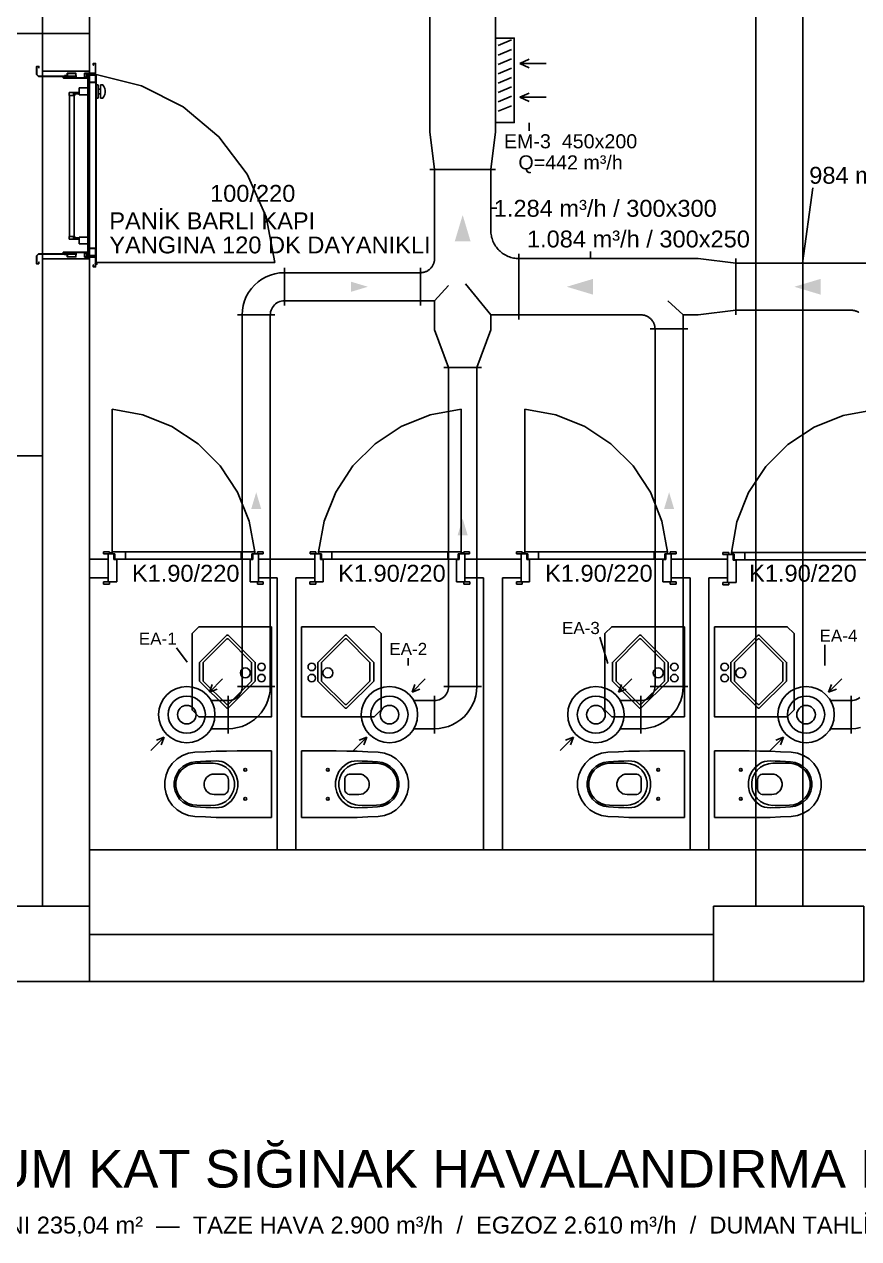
# Model space of a CAD drawing. Header units: centimetres. Extents: x 16951 to 24726, y -35407 to -32234.
# Drawn here: x 23806 to 24251, y -35407 to -34760 of the extents above; entities that cross this region are included whole.
import ezdxf
from ezdxf.enums import TextEntityAlignment as Align

# ---------------------------------------------------------------- set-up
doc = ezdxf.new("R2010")
doc.units = ezdxf.units.CM
for name, color, linetype in [('ROTAS-HAV-BASLIK', 7, 'Continuous'), ('ROTAS-HAV-EGZOZ', 4, 'Continuous'), ('ROTAS-HAV-MENFEZ', 7, 'Continuous'), ('ROTAS-HAV-OK', 7, 'Continuous'), ('ROTAS-HAV-YAZI', 7, 'Continuous'), ('ROTAS-MIMARI', 8, 'Continuous'), ('ROTAS-MIMARI-KOLON', 8, 'Continuous')]:
    doc.layers.add(name, color=color, linetype=linetype)
doc.styles.add('ROTAS', font='arial.ttf')

msp = doc.modelspace()

# ---------------------------------------------------------------- linework, layer by layer
at = {"layer": 'ROTAS-HAV-EGZOZ'}
for p, q in [((24221.14, -34887.5), (24226.62, -34847.35)), ((24055, -34858.2), (24058.2, -34858.2)), ((24108.2, -34885), (24108.2, -34881.29))]:
    msp.add_line(p, q, dxfattribs=at)
for points in [[(23906, -35120.5), (23915, -35120.5), (23915.84, -35120.45), (23916.67, -35120.31), (23917.48, -35120.08), (23918.25, -35119.76), (23918.99, -35119.35), (23919.68, -35118.86), (23920.3, -35118.3), (23920.86, -35117.68), (23921.35, -35116.99), (23921.76, -35116.25), (23922.08, -35115.48), (23922.31, -35114.67), (23922.45, -35113.84), (23922.5, -35113), (23922.5, -34915), (23922.64, -34912.48), (23923.06, -34909.99), (23923.76, -34907.57), (23924.73, -34905.24), (23925.95, -34903.03), (23927.41, -34900.97), (23929.09, -34899.09), (23930.97, -34897.41), (23933.03, -34895.95), (23935.24, -34894.73), (23937.57, -34893.76), (23939.99, -34893.06), (23942.48, -34892.64), (23945, -34892.5), (24017.5, -34892.5), (24017.87, -34892.49), (24018.24, -34892.46), (24018.6, -34892.42), (24018.96, -34892.36), (24019.32, -34892.28), (24019.68, -34892.18), (24020.03, -34892.06), (24020.37, -34891.93), (24020.71, -34891.78), (24021.04, -34891.61), (24021.36, -34891.43), (24021.67, -34891.24), (24021.97, -34891.02), (24022.26, -34890.8), (24022.54, -34890.56), (24022.8, -34890.3), (24023.06, -34890.04), (24023.3, -34889.76), (24023.52, -34889.47), (24023.74, -34889.17), (24023.93, -34888.86), (24024.11, -34888.54), (24024.28, -34888.21), (24024.43, -34887.87), (24024.56, -34887.53), (24024.68, -34887.18), (24024.78, -34886.82), (24024.86, -34886.46), (24024.92, -34886.1), (24024.96, -34885.74), (24024.99, -34885.37), (24025, -34885), (24025, -34837.5), (24022.5, -34817.5), (24022.5, -34790), (24022.5, -34727.5)], [(24057.5, -34727.5), (24057.5, -34790), (24057.5, -34817.5), (24055, -34837.5), (24055, -34870), (24055.02, -34870.74), (24055.07, -34871.47), (24055.16, -34872.2), (24055.29, -34872.93), (24055.45, -34873.64), (24055.65, -34874.35), (24055.88, -34875.05), (24056.14, -34875.74), (24056.44, -34876.41), (24056.77, -34877.07), (24057.13, -34877.71), (24057.53, -34878.33), (24057.95, -34878.94), (24058.4, -34879.52), (24058.89, -34880.07), (24059.39, -34880.61), (24059.93, -34881.11), (24060.48, -34881.6), (24061.06, -34882.05), (24061.67, -34882.47), (24062.29, -34882.87), (24062.93, -34883.23), (24063.59, -34883.56), (24064.26, -34883.86), (24064.95, -34884.12), (24065.65, -34884.35), (24066.36, -34884.55), (24067.07, -34884.71), (24067.8, -34884.84), (24068.53, -34884.93), (24069.26, -34884.98), (24070, -34885), (24150, -34885), (24165.5, -34885), (24185.5, -34887.5), (24262, -34887.5)], [(24057.5, -34837.5), (24022.5, -34837.5)], [(24070, -34882.5), (24070, -34917.5)], [(24185.5, -34885), (24185.5, -34915)], [(23945, -34910), (23945, -34890)], [(24017.5, -34910), (24017.5, -34890)], [(24025, -34907.5), (24032.5, -34899.25)], [(24055, -34915), (24041.5, -34898.5)], [(24026.67, -35120.31), (24027.48, -35120.08), (24028.25, -35119.76), (24028.99, -35119.35), (24029.68, -35118.86), (24030.3, -35118.3), (24030.86, -35117.68), (24031.35, -35116.99), (24031.76, -35116.25), (24032.08, -35115.48), (24032.31, -35114.67), (24032.45, -35113.84), (24032.5, -35113), (24032.5, -34943), (24025, -34923), (24025, -34907.5), (23945, -34907.5), (23944.16, -34907.55), (23943.33, -34907.69), (23942.52, -34907.92), (23941.75, -34908.24), (23941.01, -34908.65), (23940.32, -34909.14), (23939.7, -34909.7), (23939.14, -34910.32), (23938.65, -34911.01), (23938.24, -34911.75), (23937.92, -34912.52), (23937.69, -34913.33), (23937.55, -34914.16), (23937.5, -34915), (23937.5, -35113), (23937.36, -35115.52), (23936.94, -35118.01), (23936.24, -35120.43), (23935.27, -35122.76), (23934.05, -35124.97), (23932.59, -35127.03), (23930.91, -35128.91), (23929.03, -35130.59), (23926.97, -35132.05), (23924.76, -35133.27), (23922.43, -35134.24), (23920.01, -35134.94), (23917.52, -35135.36), (23915, -35135.5), (23906, -35135.5)], [(24251.17, -34913.76), (24250.86, -34913.57), (24250.54, -34913.39), (24250.21, -34913.22), (24249.87, -34913.07), (24249.53, -34912.94), (24249.18, -34912.82), (24248.82, -34912.72), (24248.46, -34912.64), (24248.1, -34912.58), (24247.74, -34912.54), (24247.37, -34912.51), (24247, -34912.5), (24185.5, -34912.5), (24165.5, -34915), (24157.5, -34915), (24157.5, -35113), (24157.36, -35115.52), (24156.94, -35118.01), (24156.24, -35120.43), (24155.27, -35122.76), (24154.05, -35124.97), (24152.59, -35127.03), (24150.91, -35128.91), (24149.03, -35130.59), (24146.97, -35132.05), (24144.76, -35133.27), (24142.43, -35134.24), (24140.01, -35134.94), (24137.52, -35135.36), (24135, -35135.5), (24124, -35135.5)], [(24157.5, -34915), (24149.25, -34907.5)], [(23940, -34915), (23920, -34915)], [(24124, -35120.5), (24135, -35120.5), (24135.84, -35120.45), (24136.67, -35120.31), (24137.48, -35120.08), (24138.25, -35119.76), (24138.99, -35119.35), (24139.68, -35118.86), (24140.3, -35118.3), (24140.86, -35117.68), (24141.35, -35116.99), (24141.76, -35116.25), (24142.08, -35115.48), (24142.31, -35114.67), (24142.45, -35113.84), (24142.5, -35113), (24142.5, -34922.5), (24142.49, -34922.13), (24142.46, -34921.76), (24142.42, -34921.4), (24142.36, -34921.04), (24142.28, -34920.68), (24142.18, -34920.32), (24142.06, -34919.97), (24141.93, -34919.63), (24141.78, -34919.29), (24141.61, -34918.96), (24141.43, -34918.64), (24141.24, -34918.33), (24141.02, -34918.03), (24140.8, -34917.74), (24140.56, -34917.46), (24140.3, -34917.2), (24140.04, -34916.94), (24139.76, -34916.7), (24139.47, -34916.48), (24139.17, -34916.26), (24138.86, -34916.07), (24138.54, -34915.89), (24138.21, -34915.72), (24137.87, -34915.57), (24137.53, -34915.44), (24137.18, -34915.32), (24136.82, -34915.22), (24136.46, -34915.14), (24136.1, -34915.08), (24135.74, -34915.04), (24135.37, -34915.01), (24135, -34915), (24055, -34915), (24055, -34923), (24047.5, -34943), (24047.5, -35113), (24047.36, -35115.52), (24046.94, -35118.01), (24046.24, -35120.43), (24045.27, -35122.76), (24044.05, -35124.97), (24042.59, -35127.03), (24040.91, -35128.91), (24039.03, -35130.59), (24036.97, -35132.05), (24034.76, -35133.27), (24032.43, -35134.24), (24030.01, -35134.94), (24027.52, -35135.36), (24025, -35135.5), (24014, -35135.5)], [(24160, -34922.5), (24140, -34922.5)], [(24050, -34943), (24030, -34943)], [(23940, -35113), (23920, -35113)], [(24050, -35113), (24030, -35113)], [(24160, -35113), (24140, -35113)], [(23915, -35138), (23915, -35118)], [(24025, -35138), (24025, -35118)], [(24135, -35138), (24135, -35118)], [(24236, -35120.5), (24247, -35120.5), (24247.84, -35120.45), (24248.67, -35120.31), (24249.48, -35120.08), (24250.25, -35119.76), (24250.99, -35119.35), (24251.68, -35118.86)], [(24247, -35138), (24247, -35118)], [(24014, -35120.5), (24025, -35120.5), (24025.84, -35120.45), (24026.67, -35120.31)], [(24252.01, -35134.94), (24249.52, -35135.36), (24247, -35135.5), (24236, -35135.5)]]:
    msp.add_lwpolyline(points, dxfattribs=at)
at = {"layer": 'ROTAS-HAV-MENFEZ'}
for p, q in [((24059, -34771.5), (24066, -34768.5)), ((24059, -34776.5), (24066, -34773.5)), ((24059, -34781.5), (24066, -34778.5)), ((24059, -34786.5), (24066, -34783.5)), ((24070.5, -34781), (24075.5, -34778.75)), ((24084.5, -34781), (24070.5, -34781)), ((24070.5, -34781), (24075.5, -34783.25)), ((24059, -34791.5), (24066, -34788.5)), ((24059, -34796.5), (24066, -34793.5)), ((24059, -34801.5), (24066, -34798.5)), ((24070.5, -34799), (24075.5, -34796.75)), ((24084.5, -34799), (24070.5, -34799)), ((24070.5, -34799), (24075.5, -34801.25)), ((24059, -34806.5), (24066, -34803.5)), ((23912.09, -35108.91), (23905.02, -35115.98)), ((23905.02, -35115.98), (23906.58, -35111.88)), ((24020.09, -35108.91), (24013.02, -35115.98)), ((24013.02, -35115.98), (24014.58, -35111.88)), ((24130.09, -35108.91), (24123.02, -35115.98)), ((24123.02, -35115.98), (24124.58, -35111.88)), ((24242.09, -35108.91), (24235.02, -35115.98)), ((24235.02, -35115.98), (24236.58, -35111.88)), ((23905.02, -35115.98), (23909.12, -35114.42)), ((24013.02, -35115.98), (24017.12, -35114.42)), ((24123.02, -35115.98), (24127.12, -35114.42)), ((24235.02, -35115.98), (24239.12, -35114.42)), ((23873.91, -35147.09), (23880.98, -35140.02)), ((23880.98, -35140.02), (23876.88, -35141.58)), ((23880.98, -35140.02), (23879.42, -35144.12)), ((23981.91, -35147.09), (23988.98, -35140.02)), ((23988.98, -35140.02), (23984.88, -35141.58)), ((23988.98, -35140.02), (23987.42, -35144.12)), ((24091.91, -35147.09), (24098.98, -35140.02)), ((24098.98, -35140.02), (24094.88, -35141.58)), ((24098.98, -35140.02), (24097.42, -35144.12)), ((24203.91, -35147.09), (24210.98, -35140.02)), ((24210.98, -35140.02), (24206.88, -35141.58)), ((24210.98, -35140.02), (24209.42, -35144.12))]:
    msp.add_line(p, q, dxfattribs=at)
msp.add_lwpolyline([(24057.5, -34767.5), (24067.5, -34767.5), (24067.5, -34812.5), (24057.5, -34812.5)], dxfattribs=at)
for centre, radius in [((23893, -35128), 15), ((24001, -35128), 15), ((24111, -35128), 15), ((24223, -35128), 15), ((23893, -35128), 9.9), ((24001, -35128), 9.9), ((24111, -35128), 9.9), ((24223, -35128), 9.9), ((23893, -35128), 4.95), ((24001, -35128), 4.95), ((24111, -35128), 4.95), ((24223, -35128), 4.95)]:
    msp.add_circle(centre, radius, dxfattribs=at)
at = {"layer": 'ROTAS-HAV-OK'}
for points in [[(24040, -34861.75), (24035.8, -34875.75), (24044.2, -34875.75)], [(23989.5, -34900), (23980.5, -34897.3), (23980.5, -34902.7)], [(24095.5, -34900), (24109.5, -34904.2), (24109.5, -34895.8)], [(24216.75, -34900), (24230.75, -34904.2), (24230.75, -34895.8)], [(23930, -35009.5), (23927.3, -35018.5), (23932.7, -35018.5)], [(24150, -35009.5), (24147.3, -35018.5), (24152.7, -35018.5)], [(24040, -35023.5), (24037.3, -35032.5), (24042.7, -35032.5)]]:
    msp.add_solid(points, dxfattribs=at)
at = {"layer": 'ROTAS-HAV-YAZI'}
for p, q in [((24075.5, -34812.6), (24075.5, -34816.86)), ((24117.3, -35100.75), (24113.06, -35086.7)), ((23893.29, -35100.01), (23887.6, -35092.42)), ((24233, -35101.88), (24233, -35090.83)), ((24011, -35101.88), (24011, -35097.88))]:
    msp.add_line(p, q, dxfattribs=at)
at = {"layer": 'ROTAS-MIMARI'}
for p, q in [((23812.95, -34782.62), (23812.95, -34786.87)), ((23813, -34782.57), (23814.14, -34782.57)), ((23813.06, -34782.67), (23814.09, -34782.67)), ((23813.06, -34782.67), (23813.06, -34786.82)), ((23814.09, -34782.67), (23814.09, -34783.6)), ((23814.19, -34783.6), (23814.09, -34783.6)), ((23814.19, -34782.62), (23814.19, -34783.6)), ((23843.19, -34781.02), (23843.19, -34782)), ((23844.38, -34780.96), (23843.24, -34780.96)), ((23844.33, -34781.07), (23843.29, -34781.07)), ((23844.33, -34781.07), (23844.33, -34786.19)), ((23844.43, -34781.02), (23844.43, -34786.24)), ((23813.99, -34787.9), (23812.95, -34786.87)), ((23814.03, -34787.8), (23813.06, -34786.82)), ((23813.99, -34787.9), (23834.44, -34787.9)), ((23834.44, -34787.8), (23814.03, -34787.8)), ((23827.22, -34788.31), (23827.22, -34788.72)), ((23831.28, -34788.25), (23827.27, -34788.25)), ((23839.85, -34788.77), (23827.27, -34788.77)), ((23831.28, -34788.36), (23827.32, -34788.36)), ((23827.32, -34788.36), (23827.32, -34788.67)), ((23839.8, -34788.67), (23827.32, -34788.67)), ((23827.92, -34787.49), (23827.84, -34787.59)), ((23829.39, -34787.59), (23827.84, -34787.59)), ((23827.92, -34787.49), (23829.28, -34787.49)), ((23829.28, -34786.3), (23829.28, -34787.49)), ((23833.88, -34786.25), (23829.34, -34786.25)), ((23833.83, -34786.35), (23829.39, -34786.35)), ((23829.39, -34786.35), (23829.39, -34787.59)), ((23831.28, -34788.36), (23831.28, -34788.25)), ((23833.83, -34787.8), (23833.83, -34786.35)), ((23833.93, -34787.8), (23833.93, -34786.3)), ((23844.33, -34786.19), (23838.56, -34786.19)), ((23838.56, -34786.19), (23838.56, -34788.36)), ((23838.56, -34788.36), (23839.8, -34788.36)), ((23844.38, -34786.29), (23838.67, -34786.29)), ((23838.67, -34786.29), (23838.67, -34788.25)), ((23838.67, -34788.25), (23839.85, -34788.25)), ((23839.8, -34788.36), (23839.8, -34788.67)), ((23839.91, -34788.31), (23839.91, -34788.72)), ((23840.3, -34787.27), (23840.3, -34883.31)), ((23840.5, -34787.37), (23840.5, -34883.31)), ((23840.6, -34786.97), (23844.5, -34786.97)), ((23830.3, -34798.03), (23830.3, -34796.47)), ((23835.6, -34796.47), (23830.3, -34796.47)), ((23835.6, -34797.67), (23835.6, -34793.97)), ((23835.6, -34793.97), (23840.3, -34793.97)), ((23845.7, -34792.48), (23844.7, -34792.48)), ((23845.7, -34792.48), (23845.7, -34799.48)), ((23845.7, -34794.73), (23846.95, -34794.73)), ((23846.95, -34792.48), (23846.95, -34799.48)), ((23846.95, -34792.48), (23848.2, -34792.48)), ((23833.4, -34798.03), (23830.3, -34798.03)), ((23830.57, -34873.14), (23830.57, -34798.03)), ((23835.6, -34797.18), (23832.26, -34797.18)), ((23833.07, -34873.14), (23833.07, -34798.03)), ((23833.4, -34798.03), (23833.4, -34797.18)), ((23835.6, -34797.67), (23840.3, -34797.67)), ((23845.7, -34799.48), (23844.7, -34799.48)), ((23845.7, -34797.23), (23846.95, -34797.23)), ((23846.95, -34799.48), (23848.2, -34799.48)), ((23830.3, -34873.14), (23830.3, -34874.7)), ((23833.34, -34873.14), (23830.3, -34873.14)), ((23835.6, -34873.98), (23832.26, -34873.98)), ((23833.4, -34873.14), (23833.4, -34873.98)), ((23835.6, -34873.49), (23835.6, -34877.19)), ((23835.6, -34873.49), (23840.3, -34873.49)), ((23835.6, -34874.7), (23830.3, -34874.7)), ((23835.6, -34877.19), (23840.3, -34877.19)), ((23827.22, -34882.07), (23827.22, -34881.66)), ((23839.85, -34881.61), (23827.27, -34881.61)), ((23831.28, -34882.13), (23827.27, -34882.13)), ((23827.32, -34882.02), (23827.32, -34881.71)), ((23839.8, -34881.71), (23827.32, -34881.71)), ((23831.28, -34882.02), (23827.32, -34882.02)), ((23829.39, -34882.79), (23827.84, -34882.79)), ((23827.92, -34882.89), (23827.84, -34882.79)), ((23827.92, -34882.89), (23829.28, -34882.89)), ((23829.28, -34884.08), (23829.28, -34882.89)), ((23833.88, -34884.13), (23829.34, -34884.13)), ((23829.39, -34884.03), (23829.39, -34882.79)), ((23833.83, -34884.03), (23829.39, -34884.03)), ((23831.28, -34882.02), (23831.28, -34882.13)), ((23833.83, -34882.59), (23833.83, -34884.03)), ((23833.93, -34882.59), (23833.93, -34884.08)), ((23838.56, -34884.19), (23838.56, -34882.02)), ((23838.56, -34882.02), (23839.8, -34882.02)), ((23844.33, -34884.19), (23838.56, -34884.19)), ((23838.67, -34884.09), (23838.67, -34882.13)), ((23838.67, -34882.13), (23839.85, -34882.13)), ((23844.38, -34884.09), (23838.67, -34884.09)), ((23839.8, -34882.02), (23839.8, -34881.71)), ((23839.91, -34882.07), (23839.91, -34881.66)), ((23840.6, -34883.41), (23844.5, -34883.41)), ((23840.6, -34883.61), (23844.5, -34883.61)), ((23844.33, -34889.31), (23844.33, -34884.19)), ((23844.43, -34889.36), (23844.43, -34884.14)), ((23844.7, -34887.09), (23939.9, -34887.09)), ((23813, -34887.81), (23814.14, -34887.81)), ((23843.19, -34889.36), (23843.19, -34888.38)), ((23843.29, -34888.38), (23843.19, -34888.38)), ((23844.38, -34889.42), (23843.24, -34889.42)), ((23843.29, -34889.31), (23843.29, -34888.38)), ((23844.33, -34889.31), (23843.29, -34889.31)), ((23853.2, -34965.31), (23853.2, -35041.3)), ((24039.19, -34965.31), (24039.19, -35041.3)), ((24073.2, -34965.31), (24073.2, -35041.3)), ((23851.76, -35041.32), (23848.69, -35041.32)), ((23848.69, -35041.32), (23848.69, -35042.3)), ((23848.69, -35042.3), (23851.76, -35042.3)), ((23851.19, -35042.3), (23851.19, -35057.3)), ((23851.19, -35042.3), (23854.19, -35042.3)), ((23851.76, -35042.3), (23851.76, -35041.32)), ((23929.19, -35041.3), (23853.2, -35041.3)), ((23853.2, -35042.3), (23853.2, -35041.3)), ((23854.71, -35042.24), (23853.2, -35042.24)), ((23854.19, -35042.3), (23854.19, -35045.3)), ((23854.71, -35045.16), (23854.71, -35042.24)), ((23860.34, -35041.3), (23860.34, -35045.16)), ((23922.05, -35041.3), (23922.05, -35045.16)), ((23927.68, -35045.16), (23927.68, -35042.24)), ((23927.68, -35042.24), (23929.19, -35042.24)), ((23931.19, -35042.3), (23928.19, -35042.3)), ((23928.19, -35042.3), (23928.19, -35045.3)), ((23929.19, -35042.3), (23929.19, -35041.3)), ((23930.62, -35041.32), (23933.69, -35041.32)), ((23930.62, -35042.3), (23930.62, -35041.32)), ((23933.69, -35042.3), (23930.62, -35042.3)), ((23931.19, -35042.3), (23931.19, -35057.3)), ((23933.69, -35041.32), (23933.69, -35042.3)), ((23961.76, -35041.32), (23958.69, -35041.32)), ((23958.69, -35041.32), (23958.69, -35042.3)), ((23958.69, -35042.3), (23961.76, -35042.3)), ((23961.19, -35042.3), (23964.19, -35042.3)), ((23961.19, -35042.3), (23961.19, -35057.3)), ((23961.76, -35042.3), (23961.76, -35041.32)), ((23963.2, -35041.3), (24039.19, -35041.3)), ((23963.2, -35042.3), (23963.2, -35041.3)), ((23964.71, -35042.24), (23963.2, -35042.24)), ((23964.19, -35042.3), (23964.19, -35045.3)), ((23964.71, -35045.16), (23964.71, -35042.24)), ((23970.34, -35041.3), (23970.34, -35045.16)), ((24032.05, -35041.3), (24032.05, -35045.16)), ((24037.68, -35042.24), (24039.19, -35042.24)), ((24037.68, -35045.16), (24037.68, -35042.24)), ((24038.19, -35042.3), (24038.19, -35045.3)), ((24041.19, -35042.3), (24038.19, -35042.3)), ((24039.19, -35042.3), (24039.19, -35041.3)), ((24040.62, -35041.32), (24043.69, -35041.32)), ((24040.62, -35042.3), (24040.62, -35041.32)), ((24043.69, -35042.3), (24040.62, -35042.3)), ((24041.19, -35042.3), (24041.19, -35057.3)), ((24043.69, -35041.32), (24043.69, -35042.3)), ((24071.76, -35041.32), (24068.69, -35041.32)), ((24068.69, -35041.32), (24068.69, -35042.3)), ((24068.69, -35042.3), (24071.76, -35042.3)), ((24071.19, -35042.3), (24071.19, -35057.3)), ((24071.19, -35042.3), (24074.19, -35042.3)), ((24071.76, -35042.3), (24071.76, -35041.32)), ((24149.19, -35041.3), (24073.2, -35041.3)), ((24073.2, -35042.3), (24073.2, -35041.3)), ((24074.71, -35042.24), (24073.2, -35042.24)), ((24074.19, -35042.3), (24074.19, -35045.3)), ((24074.71, -35045.16), (24074.71, -35042.24)), ((24080.34, -35041.3), (24080.34, -35045.16)), ((24142.05, -35041.3), (24142.05, -35045.16)), ((24147.68, -35045.16), (24147.68, -35042.24)), ((24147.68, -35042.24), (24149.19, -35042.24)), ((24151.19, -35042.3), (24148.19, -35042.3)), ((24148.19, -35042.3), (24148.19, -35045.3)), ((24149.19, -35042.3), (24149.19, -35041.3)), ((24150.62, -35041.32), (24153.69, -35041.32)), ((24150.62, -35042.3), (24150.62, -35041.32)), ((24153.69, -35042.3), (24150.62, -35042.3)), ((24151.19, -35042.3), (24151.19, -35057.3)), ((24153.69, -35041.32), (24153.69, -35042.3)), ((24181.76, -35041.65), (24178.69, -35041.65)), ((24178.69, -35041.65), (24178.69, -35042.63)), ((24181.76, -35042.63), (24181.76, -35041.65)), ((24183.2, -35041.63), (24259.19, -35041.63)), ((24183.2, -35042.63), (24183.2, -35041.63)), ((24190.34, -35041.63), (24190.34, -35045.5)), ((23854.19, -35045.3), (23855.69, -35045.3)), ((23854.71, -35045.16), (23927.68, -35045.16)), ((23855.69, -35045.3), (23855.69, -35057.3)), ((23926.69, -35045.3), (23926.69, -35057.3)), ((23928.19, -35045.3), (23926.69, -35045.3)), ((23964.19, -35045.3), (23965.69, -35045.3)), ((24037.68, -35045.16), (23964.71, -35045.16)), ((23965.69, -35045.3), (23965.69, -35057.3)), ((24038.19, -35045.3), (24036.69, -35045.3)), ((24036.69, -35045.3), (24036.69, -35057.3)), ((24074.19, -35045.3), (24075.69, -35045.3)), ((24074.71, -35045.16), (24147.68, -35045.16)), ((24075.69, -35045.3), (24075.69, -35057.3)), ((24146.69, -35045.3), (24146.69, -35057.3)), ((24148.19, -35045.3), (24146.69, -35045.3)), ((24178.69, -35042.63), (24181.76, -35042.63)), ((24181.19, -35042.63), (24184.19, -35042.63)), ((24181.19, -35042.63), (24181.19, -35057.63)), ((24184.71, -35042.58), (24183.2, -35042.58)), ((24184.19, -35042.63), (24184.19, -35045.63)), ((24184.19, -35045.63), (24185.69, -35045.63)), ((24184.71, -35045.5), (24184.71, -35042.58)), ((24257.68, -35045.5), (24184.71, -35045.5)), ((24185.69, -35045.63), (24185.69, -35057.63)), ((23848.64, -35058.44), (23848.64, -35057.3)), ((23848.64, -35057.3), (23851.76, -35057.3)), ((23851.76, -35058.44), (23848.64, -35058.44)), ((23855.69, -35057.3), (23851.19, -35057.3)), ((23851.76, -35057.3), (23851.76, -35058.44)), ((23926.69, -35057.3), (23931.19, -35057.3)), ((23930.62, -35057.3), (23930.62, -35058.44)), ((23933.74, -35057.3), (23930.62, -35057.3)), ((23930.62, -35058.44), (23933.74, -35058.44)), ((23933.74, -35058.44), (23933.74, -35057.3)), ((23958.64, -35058.44), (23958.64, -35057.3)), ((23958.64, -35057.3), (23961.76, -35057.3)), ((23961.76, -35058.44), (23958.64, -35058.44)), ((23965.69, -35057.3), (23961.19, -35057.3)), ((23961.76, -35057.3), (23961.76, -35058.44)), ((24036.69, -35057.3), (24041.19, -35057.3)), ((24040.62, -35057.3), (24040.62, -35058.44)), ((24043.74, -35057.3), (24040.62, -35057.3)), ((24040.62, -35058.44), (24043.74, -35058.44)), ((24043.74, -35058.44), (24043.74, -35057.3)), ((24068.64, -35058.44), (24068.64, -35057.3)), ((24068.64, -35057.3), (24071.76, -35057.3)), ((24071.76, -35058.44), (24068.64, -35058.44)), ((24075.69, -35057.3), (24071.19, -35057.3)), ((24071.76, -35057.3), (24071.76, -35058.44)), ((24146.69, -35057.3), (24151.19, -35057.3)), ((24150.62, -35057.3), (24150.62, -35058.44)), ((24153.74, -35057.3), (24150.62, -35057.3)), ((24150.62, -35058.44), (24153.74, -35058.44)), ((24153.74, -35058.44), (24153.74, -35057.3)), ((24178.64, -35058.78), (24178.64, -35057.63)), ((24178.64, -35057.63), (24181.76, -35057.63)), ((24181.76, -35058.78), (24178.64, -35058.78)), ((24185.69, -35057.63), (24181.19, -35057.63)), ((24181.76, -35057.63), (24181.76, -35058.78)), ((23919.77, -35147.38), (23938.19, -35147.38)), ((23938.19, -35147.38), (23938.19, -35182.88)), ((23972.61, -35147.38), (23954.19, -35147.38)), ((23954.19, -35147.38), (23954.19, -35182.88)), ((24139.77, -35147.38), (24158.19, -35147.38)), ((24158.19, -35147.38), (24158.19, -35182.88)), ((24192.61, -35147.38), (24174.19, -35147.38)), ((24174.19, -35147.38), (24174.19, -35182.88)), ((23898.28, -35153.95), (23907.13, -35153.91)), ((23994.1, -35153.95), (23985.25, -35153.91)), ((24118.28, -35153.95), (24127.13, -35153.91)), ((24214.1, -35153.95), (24205.25, -35153.91)), ((23912.2, -35159.67), (23907.63, -35159.67)), ((23915.2, -35167.59), (23915.2, -35162.67)), ((23977.18, -35167.59), (23977.18, -35162.67)), ((23980.18, -35159.67), (23984.75, -35159.67)), ((24132.2, -35159.67), (24127.63, -35159.67)), ((24135.2, -35167.59), (24135.2, -35162.67)), ((24197.18, -35167.59), (24197.18, -35162.67)), ((24200.18, -35159.67), (24204.75, -35159.67)), ((23912.2, -35170.59), (23907.63, -35170.59)), ((23980.18, -35170.59), (23984.75, -35170.59)), ((24132.2, -35170.59), (24127.63, -35170.59)), ((24200.18, -35170.59), (24204.75, -35170.59)), ((23898.28, -35176.31), (23907.13, -35176.36)), ((23994.1, -35176.31), (23985.25, -35176.36)), ((24118.28, -35176.31), (24127.13, -35176.36)), ((24214.1, -35176.31), (24205.25, -35176.36)), ((23919.77, -35182.88), (23938.19, -35182.88)), ((23919.77, -35182.88), (23938.19, -35182.88)), ((23972.61, -35182.88), (23954.19, -35182.88)), ((23972.61, -35182.88), (23954.19, -35182.88)), ((24139.77, -35182.88), (24158.19, -35182.88)), ((24139.77, -35182.88), (24158.19, -35182.88)), ((24192.61, -35182.88), (24174.19, -35182.88)), ((24192.61, -35182.88), (24174.19, -35182.88))]:
    msp.add_line(p, q, dxfattribs=at)
for points in [[(23926.19, -34460.13), (23841.19, -34460.13), (23841.19, -35200.13), (24541.19, -35200.13), (24541.19, -34535.13), (24656.19, -34535.13), (24656.19, -33010.13), (24326.19, -33010.13), (24326.19, -32965.13), (24161.19, -32965.13), (24161.19, -32775.13), (24286.19, -32775.13), (24286.19, -32350.13), (23676.19, -32350.13), (23676.19, -33010.13), (23306.19, -33010.13), (23306.19, -33740.13), (23926.19, -33740.13), (23926.19, -34460.13)], [(24196.19, -35230.13), (24196.19, -34620.13)], [(24221.19, -35230.13), (24221.19, -34620.13)], [(23816.19, -34765.13), (23311.19, -34765.13)], [(23816.19, -35230.13), (23816.19, -34765.13)], [(23816.19, -34785.13), (23816.19, -34765.13)], [(23841.19, -35230.13), (23841.19, -34765.13)], [(23841.19, -34785.13), (23841.19, -34765.13)], [(23813, -34782.57), (23812.99, -34782.57), (23812.98, -34782.58), (23812.97, -34782.58), (23812.96, -34782.59), (23812.96, -34782.6), (23812.95, -34782.61), (23812.95, -34782.62)], [(23814.19, -34782.62), (23814.19, -34782.61), (23814.19, -34782.6), (23814.18, -34782.59), (23814.17, -34782.58), (23814.16, -34782.58), (23814.15, -34782.57), (23814.14, -34782.57)], [(23843.24, -34780.96), (23843.23, -34780.97), (23843.22, -34780.97), (23843.21, -34780.98), (23843.2, -34780.98), (23843.2, -34780.99), (23843.19, -34781), (23843.19, -34781.02)], [(23843.29, -34781.07), (23843.29, -34782), (23843.19, -34782)], [(23844.43, -34781.02), (23844.43, -34781), (23844.43, -34780.99), (23844.42, -34780.98), (23844.41, -34780.98), (23844.4, -34780.97), (23844.39, -34780.97), (23844.38, -34780.96)], [(23841.19, -34785.13), (23816.19, -34785.13)], [(23827.27, -34788.25), (23827.26, -34788.26), (23827.25, -34788.26), (23827.24, -34788.27), (23827.23, -34788.27), (23827.23, -34788.28), (23827.22, -34788.3), (23827.22, -34788.31)], [(23827.22, -34788.72), (23827.22, -34788.73), (23827.23, -34788.74), (23827.23, -34788.75), (23827.24, -34788.76), (23827.25, -34788.77), (23827.26, -34788.77), (23827.27, -34788.77)], [(23829.34, -34786.25), (23829.32, -34786.25), (23829.31, -34786.25), (23829.3, -34786.26), (23829.3, -34786.27), (23829.29, -34786.28), (23829.29, -34786.29), (23829.28, -34786.3)], [(23833.93, -34786.3), (23833.93, -34786.29), (23833.92, -34786.28), (23833.92, -34786.27), (23833.91, -34786.26), (23833.9, -34786.25), (23833.89, -34786.25), (23833.88, -34786.25)], [(23839.94, -34786.29), (23839.76, -34786.78), (23839.7, -34787.3), (23839.75, -34787.81), (23839.91, -34788.31)], [(23839.91, -34788.31), (23839.9, -34788.3), (23839.9, -34788.28), (23839.89, -34788.27), (23839.89, -34788.27), (23839.88, -34788.26), (23839.87, -34788.26), (23839.85, -34788.25)], [(23839.85, -34788.77), (23839.87, -34788.77), (23839.88, -34788.77), (23839.89, -34788.76), (23839.89, -34788.75), (23839.9, -34788.74), (23839.9, -34788.73), (23839.91, -34788.72)], [(23840.6, -34786.97), (23840.53, -34786.98), (23840.47, -34787), (23840.41, -34787.04), (23840.36, -34787.09), (23840.33, -34787.14), (23840.3, -34787.21), (23840.3, -34787.27)], [(23840.5, -34787.37), (23840.7, -34787.17), (23844.3, -34787.17), (23844.5, -34787.37)], [(23840.65, -34790.97), (23840.65, -34787.37), (23840.7, -34787.32), (23844.3, -34787.32), (23844.35, -34787.37), (23844.35, -34790.97), (23844.3, -34791.02), (23840.7, -34791.02), (23840.65, -34790.97)], [(23844.38, -34786.29), (23844.39, -34786.29), (23844.4, -34786.29), (23844.41, -34786.28), (23844.42, -34786.27), (23844.43, -34786.26), (23844.43, -34786.25), (23844.43, -34786.24)], [(23844.7, -34787.27), (23844.69, -34787.21), (23844.67, -34787.14), (23844.63, -34787.09), (23844.58, -34787.04), (23844.53, -34787), (23844.46, -34786.98), (23844.4, -34786.97)], [(23844.5, -34787.37), (23844.5, -34887.09), (23844.7, -34887.09), (23844.7, -34787.27)], [(23939.9, -34887.09), (23935.22, -34862.66), (23925.13, -34839.92), (23910.15, -34820.06), (23891.06, -34804.1), (23868.86, -34792.88), (23844.7, -34786.97)], [(23844.5, -34790.97), (23844.3, -34791.17), (23840.7, -34791.17), (23840.5, -34790.97)], [(23848.2, -34799.48), (23848.86, -34798.61), (23849.32, -34797.61), (23849.55, -34796.53), (23849.55, -34795.43), (23849.32, -34794.36), (23848.86, -34793.36), (23848.2, -34792.48)], [(23844.5, -34879.61), (23844.3, -34879.41), (23840.7, -34879.41), (23840.5, -34879.61)], [(23840.65, -34879.61), (23840.65, -34883.21), (23840.7, -34883.26), (23844.3, -34883.26), (23844.35, -34883.21), (23844.35, -34879.61), (23844.3, -34879.56), (23840.7, -34879.56), (23840.65, -34879.61)], [(23812.95, -34887.76), (23812.95, -34883.51), (23813.99, -34882.48), (23834.44, -34882.48)], [(23814.14, -34887.81), (23814.19, -34887.76), (23814.19, -34886.78), (23814.09, -34886.78), (23814.09, -34887.71), (23813.06, -34887.71), (23813.06, -34883.56), (23814.03, -34882.59), (23834.44, -34882.59)], [(23816.19, -34990.13), (23816.19, -34885.13)], [(23841.19, -34885.13), (23816.19, -34885.13)], [(23827.27, -34881.61), (23827.26, -34881.61), (23827.25, -34881.61), (23827.24, -34881.62), (23827.23, -34881.63), (23827.23, -34881.64), (23827.22, -34881.65), (23827.22, -34881.66)], [(23827.22, -34882.07), (23827.22, -34882.09), (23827.23, -34882.1), (23827.23, -34882.11), (23827.24, -34882.11), (23827.25, -34882.12), (23827.26, -34882.12), (23827.27, -34882.13)], [(23829.28, -34884.08), (23829.29, -34884.09), (23829.29, -34884.1), (23829.3, -34884.11), (23829.3, -34884.12), (23829.31, -34884.13), (23829.32, -34884.13), (23829.34, -34884.13)], [(23833.88, -34884.13), (23833.89, -34884.13), (23833.9, -34884.13), (23833.91, -34884.12), (23833.92, -34884.11), (23833.92, -34884.1), (23833.93, -34884.09), (23833.93, -34884.08)], [(23839.91, -34882.07), (23839.75, -34882.57), (23839.7, -34883.08), (23839.76, -34883.6), (23839.94, -34884.09)], [(23839.91, -34881.66), (23839.9, -34881.65), (23839.9, -34881.64), (23839.89, -34881.63), (23839.89, -34881.62), (23839.88, -34881.61), (23839.87, -34881.61), (23839.85, -34881.61)], [(23839.85, -34882.13), (23839.87, -34882.12), (23839.88, -34882.12), (23839.89, -34882.11), (23839.89, -34882.11), (23839.9, -34882.1), (23839.9, -34882.09), (23839.91, -34882.07)], [(23840.3, -34883.31), (23840.3, -34883.37), (23840.33, -34883.44), (23840.36, -34883.49), (23840.41, -34883.54), (23840.47, -34883.58), (23840.53, -34883.6), (23840.6, -34883.61)], [(23840.5, -34883.21), (23840.7, -34883.41)], [(23840.5, -34883.31), (23840.5, -34883.33), (23840.51, -34883.35), (23840.52, -34883.37), (23840.53, -34883.38), (23840.55, -34883.4), (23840.57, -34883.4), (23840.6, -34883.41)], [(23841.19, -35230.13), (23841.19, -34885.13)], [(23844.3, -34883.41), (23844.5, -34883.21)], [(23844.43, -34884.14), (23844.43, -34884.13), (23844.43, -34884.12), (23844.42, -34884.11), (23844.41, -34884.1), (23844.4, -34884.09), (23844.39, -34884.09), (23844.38, -34884.09)], [(23844.7, -34881.41), (23844.5, -34881.41)], [(23812.95, -34887.76), (23812.95, -34887.77), (23812.96, -34887.78), (23812.96, -34887.79), (23812.97, -34887.8), (23812.98, -34887.81), (23812.99, -34887.81), (23813, -34887.81)], [(23843.19, -34889.36), (23843.19, -34889.38), (23843.2, -34889.39), (23843.2, -34889.4), (23843.21, -34889.4), (23843.22, -34889.41), (23843.23, -34889.41), (23843.24, -34889.42)], [(23844.38, -34889.42), (23844.39, -34889.41), (23844.4, -34889.41), (23844.41, -34889.4), (23844.42, -34889.4), (23844.43, -34889.39), (23844.43, -34889.38), (23844.43, -34889.36)], [(23929.19, -35041.3), (23926.22, -35024.88), (23920.02, -35009.39), (23910.83, -34995.46), (23899.03, -34983.66), (23885.11, -34974.47), (23869.62, -34968.27), (23853.2, -34965.31)], [(23963.2, -35041.3), (23966.16, -35024.88), (23972.36, -35009.39), (23981.55, -34995.46), (23993.35, -34983.66), (24007.28, -34974.47), (24022.77, -34968.27), (24039.19, -34965.31)], [(24149.19, -35041.3), (24146.22, -35024.88), (24140.02, -35009.39), (24130.83, -34995.46), (24119.03, -34983.66), (24105.11, -34974.47), (24089.62, -34968.27), (24073.2, -34965.31)], [(24183.2, -35041.63), (24186.16, -35025.21), (24192.36, -35009.72), (24201.55, -34995.8), (24213.35, -34984), (24227.28, -34974.81), (24242.77, -34968.61), (24259.19, -34965.64)], [(23741.19, -34990.13), (23816.19, -34990.13)], [(23852.26, -35041.71), (23852.87, -35041.71), (23852.26, -35041.71)], [(24040.12, -35041.71), (24039.51, -35041.71), (24040.12, -35041.71)], [(24072.26, -35041.71), (24072.87, -35041.71), (24072.26, -35041.71)], [(23851.19, -35045.13), (23841.19, -35045.13)], [(23851.19, -35055.13), (23851.19, -35045.13)], [(23931.19, -35045.13), (23961.19, -35045.13)], [(23931.19, -35055.13), (23931.19, -35045.13)], [(23961.19, -35055.13), (23961.19, -35045.13)], [(24041.19, -35045.13), (24071.19, -35045.13)], [(24041.19, -35055.13), (24041.19, -35045.13)], [(24071.19, -35055.13), (24071.19, -35045.13)], [(24151.19, -35045.13), (24181.19, -35045.13)], [(24151.19, -35055.13), (24151.19, -35045.13)], [(24181.19, -35055.13), (24181.19, -35045.13)], [(23851.19, -35055.13), (23841.19, -35055.13)], [(23931.19, -35055.13), (23941.19, -35055.13)], [(23941.19, -35200.13), (23941.19, -35055.13)], [(23951.19, -35200.13), (23951.19, -35055.13)], [(23951.19, -35055.13), (23961.19, -35055.13)], [(24041.19, -35055.13), (24051.19, -35055.13)], [(24051.19, -35200.13), (24051.19, -35055.13)], [(24061.19, -35055.13), (24071.19, -35055.13)], [(24061.19, -35200.13), (24061.19, -35055.13)], [(24151.19, -35055.13), (24161.19, -35055.13)], [(24161.19, -35200.13), (24161.19, -35055.13)], [(24171.19, -35200.13), (24171.19, -35055.13)], [(24171.19, -35055.13), (24181.19, -35055.13)], [(23938.19, -35081.13), (23938.19, -35129.13), (23922.19, -35129.13), (23899.46, -35129.13), (23895.79, -35125.47), (23895.79, -35084.8), (23899.46, -35081.13), (23938.19, -35081.13)], [(23954.19, -35081.13), (23954.19, -35129.13), (23970.19, -35129.13), (23992.92, -35129.13), (23996.59, -35125.47), (23996.59, -35084.8), (23992.92, -35081.13), (23954.19, -35081.13)], [(24158.19, -35081.13), (24158.19, -35129.13), (24142.19, -35129.13), (24119.46, -35129.13), (24115.79, -35125.47), (24115.79, -35084.8), (24119.46, -35081.13), (24158.19, -35081.13)], [(24174.19, -35081.13), (24174.19, -35129.13), (24190.19, -35129.13), (24212.92, -35129.13), (24216.59, -35125.47), (24216.59, -35084.8), (24212.92, -35081.13), (24174.19, -35081.13)], [(23914.31, -35124.61), (23914.97, -35124.61), (23929.49, -35110.09), (23929.49, -35100.17), (23914.97, -35085.65), (23914.31, -35085.65), (23899.79, -35100.17), (23899.79, -35110.09), (23914.31, -35124.61)], [(23914.31, -35122.63), (23914.97, -35122.63), (23927.51, -35110.09), (23927.51, -35100.17), (23914.97, -35087.63), (23914.31, -35087.63), (23901.77, -35100.17), (23901.77, -35110.09), (23914.31, -35122.63)], [(23978.07, -35124.61), (23977.41, -35124.61), (23962.89, -35110.09), (23962.89, -35100.17), (23977.41, -35085.65), (23978.07, -35085.65), (23992.59, -35100.17), (23992.59, -35110.09), (23978.07, -35124.61)], [(23978.07, -35122.63), (23977.41, -35122.63), (23964.87, -35110.09), (23964.87, -35100.17), (23977.41, -35087.63), (23978.07, -35087.63), (23990.61, -35100.17), (23990.61, -35110.09), (23978.07, -35122.63)], [(24134.31, -35124.61), (24134.97, -35124.61), (24149.49, -35110.09), (24149.49, -35100.17), (24134.97, -35085.65), (24134.31, -35085.65), (24119.79, -35100.17), (24119.79, -35110.09), (24134.31, -35124.61)], [(24134.31, -35122.63), (24134.97, -35122.63), (24147.51, -35110.09), (24147.51, -35100.17), (24134.97, -35087.63), (24134.31, -35087.63), (24121.77, -35100.17), (24121.77, -35110.09), (24134.31, -35122.63)], [(24198.07, -35124.61), (24197.41, -35124.61), (24182.89, -35110.09), (24182.89, -35100.17), (24197.41, -35085.65), (24198.07, -35085.65), (24212.59, -35100.17), (24212.59, -35110.09), (24198.07, -35124.61)], [(24198.07, -35122.63), (24197.41, -35122.63), (24184.87, -35110.09), (24184.87, -35100.17), (24197.41, -35087.63), (24198.07, -35087.63), (24210.61, -35100.17), (24210.61, -35110.09), (24198.07, -35122.63)], [(23897.38, -35148.01), (23893.97, -35148.55), (23890.73, -35149.77), (23887.8, -35151.61), (23885.3, -35153.99), (23883.33, -35156.84), (23881.97, -35160.02), (23881.28, -35163.4), (23881.28, -35166.86), (23881.97, -35170.25), (23883.33, -35173.43), (23885.3, -35176.27), (23887.8, -35178.66), (23890.73, -35180.5), (23893.97, -35181.72), (23897.38, -35182.26)], [(23919.77, -35147.38), (23914.17, -35147.42), (23908.57, -35147.54), (23902.98, -35147.74), (23897.38, -35148.01)], [(23972.61, -35147.38), (23978.21, -35147.42), (23983.81, -35147.54), (23989.41, -35147.74), (23995, -35148.01)], [(23995, -35148.01), (23998.42, -35148.55), (24001.65, -35149.77), (24004.58, -35151.61), (24007.08, -35153.99), (24009.05, -35156.84), (24010.41, -35160.02), (24011.1, -35163.4), (24011.1, -35166.86), (24010.41, -35170.25), (24009.05, -35173.43), (24007.08, -35176.27), (24004.58, -35178.66), (24001.65, -35180.5), (23998.42, -35181.72), (23995, -35182.26)], [(24117.38, -35148.01), (24113.97, -35148.55), (24110.73, -35149.77), (24107.8, -35151.61), (24105.3, -35153.99), (24103.33, -35156.84), (24101.97, -35160.02), (24101.28, -35163.4), (24101.28, -35166.86), (24101.97, -35170.25), (24103.33, -35173.43), (24105.3, -35176.27), (24107.8, -35178.66), (24110.73, -35180.5), (24113.97, -35181.72), (24117.38, -35182.26)], [(24139.77, -35147.38), (24134.17, -35147.42), (24128.57, -35147.54), (24122.98, -35147.74), (24117.38, -35148.01)], [(24192.61, -35147.38), (24198.21, -35147.42), (24203.81, -35147.54), (24209.41, -35147.74), (24215, -35148.01)], [(24215, -35148.01), (24218.42, -35148.55), (24221.65, -35149.77), (24224.58, -35151.61), (24227.08, -35153.99), (24229.05, -35156.84), (24230.41, -35160.02), (24231.1, -35163.4), (24231.1, -35166.86), (24230.41, -35170.25), (24229.05, -35173.43), (24227.08, -35176.27), (24224.58, -35178.66), (24221.65, -35180.5), (24218.42, -35181.72), (24215, -35182.26)], [(23897.67, -35153.1), (23895.27, -35153.48), (23892.99, -35154.34), (23890.94, -35155.63), (23889.18, -35157.31), (23887.8, -35159.3), (23886.84, -35161.54), (23886.35, -35163.92), (23886.35, -35166.35), (23886.84, -35168.73), (23887.8, -35170.96), (23889.18, -35172.96), (23890.94, -35174.64), (23892.99, -35175.93), (23895.27, -35176.78), (23897.67, -35177.16)], [(23898.28, -35153.95), (23895.97, -35154.21), (23893.76, -35154.94), (23891.74, -35156.11), (23890.02, -35157.67), (23888.65, -35159.56), (23887.71, -35161.69), (23887.22, -35163.97), (23887.22, -35166.3), (23887.71, -35168.58), (23888.65, -35170.71), (23890.02, -35172.59), (23891.74, -35174.16), (23893.76, -35175.33), (23895.97, -35176.06), (23898.28, -35176.31)], [(23908.57, -35152.64), (23905.85, -35152.73), (23903.12, -35152.83), (23900.39, -35152.96), (23897.67, -35153.1)], [(23907.13, -35176.36), (23909.48, -35176.13), (23911.72, -35175.41), (23913.76, -35174.24), (23915.52, -35172.67), (23916.91, -35170.76), (23917.87, -35168.61), (23918.36, -35166.31), (23918.36, -35163.96), (23917.87, -35161.65), (23916.91, -35159.5), (23915.52, -35157.6), (23913.76, -35156.03), (23911.72, -35154.86), (23909.48, -35154.14), (23907.13, -35153.91)], [(23914.41, -35154.32), (23913.07, -35153.57), (23911.62, -35153.03), (23910.11, -35152.72), (23908.57, -35152.64)], [(23914.41, -35175.95), (23916.58, -35174.13), (23918.3, -35171.88), (23919.5, -35169.31), (23920.12, -35166.55), (23920.12, -35163.72), (23919.5, -35160.95), (23918.3, -35158.39), (23916.58, -35156.14), (23914.41, -35154.32)], [(23977.97, -35175.95), (23975.8, -35174.13), (23974.08, -35171.88), (23972.88, -35169.31), (23972.27, -35166.55), (23972.27, -35163.72), (23972.88, -35160.95), (23974.08, -35158.39), (23975.8, -35156.14), (23977.97, -35154.32)], [(23985.25, -35176.36), (23982.91, -35176.13), (23980.66, -35175.41), (23978.62, -35174.24), (23976.87, -35172.67), (23975.48, -35170.76), (23974.52, -35168.61), (23974.03, -35166.31), (23974.03, -35163.96), (23974.52, -35161.65), (23975.48, -35159.5), (23976.87, -35157.6), (23978.62, -35156.03), (23980.66, -35154.86), (23982.91, -35154.14), (23985.25, -35153.91)], [(23977.97, -35154.32), (23979.32, -35153.57), (23980.76, -35153.03), (23982.27, -35152.72), (23983.81, -35152.64)], [(23983.81, -35152.64), (23986.54, -35152.73), (23989.26, -35152.83), (23991.99, -35152.96), (23994.71, -35153.1)], [(23994.1, -35153.95), (23996.42, -35154.21), (23998.63, -35154.94), (24000.64, -35156.11), (24002.37, -35157.67), (24003.73, -35159.56), (24004.68, -35161.69), (24005.16, -35163.97), (24005.16, -35166.3), (24004.68, -35168.58), (24003.73, -35170.71), (24002.37, -35172.59), (24000.64, -35174.16), (23998.63, -35175.33), (23996.42, -35176.06), (23994.1, -35176.31)], [(23994.71, -35153.1), (23997.11, -35153.48), (23999.39, -35154.34), (24001.45, -35155.63), (24003.2, -35157.31), (24004.59, -35159.3), (24005.54, -35161.54), (24006.03, -35163.92), (24006.03, -35166.35), (24005.54, -35168.73), (24004.59, -35170.96), (24003.2, -35172.96), (24001.45, -35174.64), (23999.39, -35175.93), (23997.11, -35176.78), (23994.71, -35177.16)], [(24117.67, -35153.1), (24115.27, -35153.48), (24112.99, -35154.34), (24110.94, -35155.63), (24109.18, -35157.31), (24107.8, -35159.3), (24106.84, -35161.54), (24106.35, -35163.92), (24106.35, -35166.35), (24106.84, -35168.73), (24107.8, -35170.96), (24109.18, -35172.96), (24110.94, -35174.64), (24112.99, -35175.93), (24115.27, -35176.78), (24117.67, -35177.16)], [(24118.28, -35153.95), (24115.97, -35154.21), (24113.76, -35154.94), (24111.74, -35156.11), (24110.02, -35157.67), (24108.65, -35159.56), (24107.71, -35161.69), (24107.22, -35163.97), (24107.22, -35166.3), (24107.71, -35168.58), (24108.65, -35170.71), (24110.02, -35172.59), (24111.74, -35174.16), (24113.76, -35175.33), (24115.97, -35176.06), (24118.28, -35176.31)], [(24128.57, -35152.64), (24125.85, -35152.73), (24123.12, -35152.83), (24120.39, -35152.96), (24117.67, -35153.1)], [(24127.13, -35176.36), (24129.48, -35176.13), (24131.72, -35175.41), (24133.76, -35174.24), (24135.52, -35172.67), (24136.91, -35170.76), (24137.87, -35168.61), (24138.36, -35166.31), (24138.36, -35163.96), (24137.87, -35161.65), (24136.91, -35159.5), (24135.52, -35157.6), (24133.76, -35156.03), (24131.72, -35154.86), (24129.48, -35154.14), (24127.13, -35153.91)], [(24134.41, -35154.32), (24133.07, -35153.57), (24131.62, -35153.03), (24130.11, -35152.72), (24128.57, -35152.64)], [(24134.41, -35175.95), (24136.58, -35174.13), (24138.3, -35171.88), (24139.5, -35169.31), (24140.12, -35166.55), (24140.12, -35163.72), (24139.5, -35160.95), (24138.3, -35158.39), (24136.58, -35156.14), (24134.41, -35154.32)], [(24197.97, -35175.95), (24195.8, -35174.13), (24194.08, -35171.88), (24192.88, -35169.31), (24192.27, -35166.55), (24192.27, -35163.72), (24192.88, -35160.95), (24194.08, -35158.39), (24195.8, -35156.14), (24197.97, -35154.32)], [(24205.25, -35176.36), (24202.91, -35176.13), (24200.66, -35175.41), (24198.62, -35174.24), (24196.87, -35172.67), (24195.48, -35170.76), (24194.52, -35168.61), (24194.03, -35166.31), (24194.03, -35163.96), (24194.52, -35161.65), (24195.48, -35159.5), (24196.87, -35157.6), (24198.62, -35156.03), (24200.66, -35154.86), (24202.91, -35154.14), (24205.25, -35153.91)], [(24197.97, -35154.32), (24199.32, -35153.57), (24200.76, -35153.03), (24202.27, -35152.72), (24203.81, -35152.64)], [(24203.81, -35152.64), (24206.54, -35152.73), (24209.26, -35152.83), (24211.99, -35152.96), (24214.71, -35153.1)], [(24214.1, -35153.95), (24216.42, -35154.21), (24218.63, -35154.94), (24220.64, -35156.11), (24222.37, -35157.67), (24223.73, -35159.56), (24224.68, -35161.69), (24225.16, -35163.97), (24225.16, -35166.3), (24224.68, -35168.58), (24223.73, -35170.71), (24222.37, -35172.59), (24220.64, -35174.16), (24218.63, -35175.33), (24216.42, -35176.06), (24214.1, -35176.31)], [(24214.71, -35153.1), (24217.11, -35153.48), (24219.39, -35154.34), (24221.45, -35155.63), (24223.2, -35157.31), (24224.59, -35159.3), (24225.54, -35161.54), (24226.03, -35163.92), (24226.03, -35166.35), (24225.54, -35168.73), (24224.59, -35170.96), (24223.2, -35172.96), (24221.45, -35174.64), (24219.39, -35175.93), (24217.11, -35176.78), (24214.71, -35177.16)], [(23907.63, -35159.67), (23906.5, -35159.79), (23905.41, -35160.15), (23904.42, -35160.72), (23903.57, -35161.48), (23902.9, -35162.4), (23902.44, -35163.45), (23902.2, -35164.56), (23902.2, -35165.7), (23902.44, -35166.82), (23902.9, -35167.86), (23903.57, -35168.79), (23904.42, -35169.55), (23905.41, -35170.12), (23906.5, -35170.47), (23907.63, -35170.59)], [(23915.2, -35162.67), (23915.13, -35162.01), (23914.9, -35161.37), (23914.55, -35160.8), (23914.07, -35160.33), (23913.5, -35159.97), (23912.87, -35159.75), (23912.2, -35159.67)], [(23977.18, -35162.67), (23977.26, -35162.01), (23977.48, -35161.37), (23977.84, -35160.8), (23978.31, -35160.33), (23978.88, -35159.97), (23979.51, -35159.75), (23980.18, -35159.67)], [(23984.75, -35159.67), (23985.89, -35159.79), (23986.97, -35160.15), (23987.96, -35160.72), (23988.81, -35161.48), (23989.48, -35162.4), (23989.94, -35163.45), (23990.18, -35164.56), (23990.18, -35165.7), (23989.94, -35166.82), (23989.48, -35167.86), (23988.81, -35168.79), (23987.96, -35169.55), (23986.97, -35170.12), (23985.89, -35170.47), (23984.75, -35170.59)], [(24127.63, -35159.67), (24126.5, -35159.79), (24125.41, -35160.15), (24124.42, -35160.72), (24123.57, -35161.48), (24122.9, -35162.4), (24122.44, -35163.45), (24122.2, -35164.56), (24122.2, -35165.7), (24122.44, -35166.82), (24122.9, -35167.86), (24123.57, -35168.79), (24124.42, -35169.55), (24125.41, -35170.12), (24126.5, -35170.47), (24127.63, -35170.59)], [(24135.2, -35162.67), (24135.13, -35162.01), (24134.9, -35161.37), (24134.55, -35160.8), (24134.07, -35160.33), (24133.5, -35159.97), (24132.87, -35159.75), (24132.2, -35159.67)], [(24197.18, -35162.67), (24197.26, -35162.01), (24197.48, -35161.37), (24197.84, -35160.8), (24198.31, -35160.33), (24198.88, -35159.97), (24199.51, -35159.75), (24200.18, -35159.67)], [(24204.75, -35159.67), (24205.89, -35159.79), (24206.97, -35160.15), (24207.96, -35160.72), (24208.81, -35161.48), (24209.48, -35162.4), (24209.94, -35163.45), (24210.18, -35164.56), (24210.18, -35165.7), (24209.94, -35166.82), (24209.48, -35167.86), (24208.81, -35168.79), (24207.96, -35169.55), (24206.97, -35170.12), (24205.89, -35170.47), (24204.75, -35170.59)], [(23912.2, -35170.59), (23912.87, -35170.52), (23913.5, -35170.3), (23914.07, -35169.94), (23914.55, -35169.46), (23914.9, -35168.9), (23915.13, -35168.26), (23915.2, -35167.59)], [(23980.18, -35170.59), (23979.51, -35170.52), (23978.88, -35170.3), (23978.31, -35169.94), (23977.84, -35169.46), (23977.48, -35168.9), (23977.26, -35168.26), (23977.18, -35167.59)], [(24132.2, -35170.59), (24132.87, -35170.52), (24133.5, -35170.3), (24134.07, -35169.94), (24134.55, -35169.46), (24134.9, -35168.9), (24135.13, -35168.26), (24135.2, -35167.59)], [(24200.18, -35170.59), (24199.51, -35170.52), (24198.88, -35170.3), (24198.31, -35169.94), (24197.84, -35169.46), (24197.48, -35168.9), (24197.26, -35168.26), (24197.18, -35167.59)], [(23897.67, -35177.16), (23900.39, -35177.31), (23903.12, -35177.43), (23905.85, -35177.54), (23908.57, -35177.62)], [(23908.57, -35177.62), (23910.11, -35177.55), (23911.62, -35177.24), (23913.07, -35176.7), (23914.41, -35175.95)], [(23983.81, -35177.62), (23982.27, -35177.55), (23980.76, -35177.24), (23979.32, -35176.7), (23977.97, -35175.95)], [(23994.71, -35177.16), (23991.99, -35177.31), (23989.26, -35177.43), (23986.54, -35177.54), (23983.81, -35177.62)], [(24117.67, -35177.16), (24120.39, -35177.31), (24123.12, -35177.43), (24125.85, -35177.54), (24128.57, -35177.62)], [(24128.57, -35177.62), (24130.11, -35177.55), (24131.62, -35177.24), (24133.07, -35176.7), (24134.41, -35175.95)], [(24203.81, -35177.62), (24202.27, -35177.55), (24200.76, -35177.24), (24199.32, -35176.7), (24197.97, -35175.95)], [(24214.71, -35177.16), (24211.99, -35177.31), (24209.26, -35177.43), (24206.54, -35177.54), (24203.81, -35177.62)], [(23897.38, -35182.26), (23902.98, -35182.53), (23908.57, -35182.73), (23914.17, -35182.84), (23919.77, -35182.88)], [(23897.38, -35182.26), (23902.98, -35182.53), (23908.57, -35182.73), (23914.17, -35182.84), (23919.77, -35182.88)], [(23995, -35182.26), (23989.41, -35182.53), (23983.81, -35182.73), (23978.21, -35182.84), (23972.61, -35182.88)], [(23995, -35182.26), (23989.41, -35182.53), (23983.81, -35182.73), (23978.21, -35182.84), (23972.61, -35182.88)], [(24117.38, -35182.26), (24122.98, -35182.53), (24128.57, -35182.73), (24134.17, -35182.84), (24139.77, -35182.88)], [(24117.38, -35182.26), (24122.98, -35182.53), (24128.57, -35182.73), (24134.17, -35182.84), (24139.77, -35182.88)], [(24215, -35182.26), (24209.41, -35182.53), (24203.81, -35182.73), (24198.21, -35182.84), (24192.61, -35182.88)], [(24215, -35182.26), (24209.41, -35182.53), (24203.81, -35182.73), (24198.21, -35182.84), (24192.61, -35182.88)], [(24173.69, -35245.13), (23841.19, -35245.13)], [(24173.69, -35270.13), (23841.19, -35270.13)]]:
    msp.add_lwpolyline(points, dxfattribs=at)
for centre, radius in [((23844.77, -34887.69), 0.5), ((23932.79, -35102.58), 1.98), ((23959.59, -35102.58), 1.98), ((24152.79, -35102.58), 1.98), ((24179.59, -35102.58), 1.98), ((23924.21, -35105.75), 2.64), ((23932.79, -35108.52), 1.98), ((23959.59, -35108.52), 1.98), ((23968.17, -35105.75), 2.64), ((24144.21, -35105.75), 2.64), ((24152.79, -35108.52), 1.98), ((24179.59, -35108.52), 1.98), ((24188.17, -35105.75), 2.64), ((23924.19, -35157.38), 0.75), ((23968.19, -35157.38), 0.75), ((24144.19, -35157.38), 0.75), ((24188.19, -35157.38), 0.75), ((23924.19, -35172.88), 0.75), ((23968.19, -35172.88), 0.75), ((24144.19, -35172.88), 0.75), ((24188.19, -35172.88), 0.75)]:
    msp.add_circle(centre, radius, dxfattribs=at)
at = {"layer": 'ROTAS-MIMARI-KOLON'}
for points in [[(23841.19, -34580.13), (23816.19, -34580.13), (23816.19, -34765.13), (23841.19, -34765.13), (23841.19, -34580.13)], [(23841.19, -35230.13), (23761.19, -35230.13), (23761.19, -35270.13), (23841.19, -35270.13), (23841.19, -35230.13)], [(24253.69, -35230.13), (24173.69, -35230.13), (24173.69, -35270.13), (24253.69, -35270.13), (24253.69, -35230.13)], [(23841.19, -35245.13), (24173.69, -35245.13)], [(23841.19, -35270.13), (24173.69, -35270.13)]]:
    msp.add_lwpolyline(points, dxfattribs=at)

# ---------------------------------------------------------------- texts
at = {"layer": 'ROTAS-HAV-BASLIK', "style": 'ROTAS'}
for s, height, p in [('A BLOK BODRUM KAT SIĞINAK HAVALANDIRMA PLANI', 20, (23600, -35370)), ('ÖLÇEK 1/50 — SIĞINAK NET ALANI 235,04 m²  —  TAZE HAVA 2.900 m³/h  /  EGZOZ 2.610 m³/h  /  DUMAN TAHLİYE 7.500 m³/h', 9, (23600, -35400))]:
    msp.add_text(s, height=height, dxfattribs=at).set_placement(p, align=Align.MIDDLE_LEFT)
at = {"layer": 'ROTAS-HAV-EGZOZ', "style": 'ROTAS'}
for s, p in [('984 m³/h / 250x250', (24278.84, -34840.6)), ('1.284 m³/h / 300x300', (24116, -34858.2)), ('1.084 m³/h / 300x250', (24133.66, -34874.54))]:
    msp.add_text(s, height=9, dxfattribs=at).set_placement(p, align=Align.MIDDLE_CENTER)
at = {"layer": 'ROTAS-HAV-YAZI', "style": 'ROTAS'}
for s, height, p in [('EM-3  450x200', 7.5, (24097.5, -34822.48)), ('Q=442 m³/h', 7.5, (24097.5, -34833.73)), ('EA-3', 6.5, (24103, -35081.82)), ('EA-1', 6.5, (23877.54, -35087.54)), ('EA-4', 6.5, (24240.25, -35085.95)), ('EA-2', 6.5, (24011, -35093))]:
    msp.add_text(s, height=height, dxfattribs=at).set_placement(p, align=Align.MIDDLE_CENTER)
at = {"layer": 'ROTAS-MIMARI', "style": 'ROTAS'}
for s, p in [('100/220', (23905.41, -34854.73)), ('PANİK BARLI KAPI', (23851.74, -34869.35)), ('YANGINA 120 DK DAYANIKLI', (23851.74, -34882.22)), ('K1.90/220', (23863.76, -35057.17)), ('K1.90/220', (23973.65, -35057.17)), ('K1.90/220', (24083.94, -35057.17)), ('K1.90/220', (24192.65, -35057.17))]:
    msp.add_text(s, height=9, dxfattribs=at).set_placement(p)

doc.saveas('drawing.dxf')
